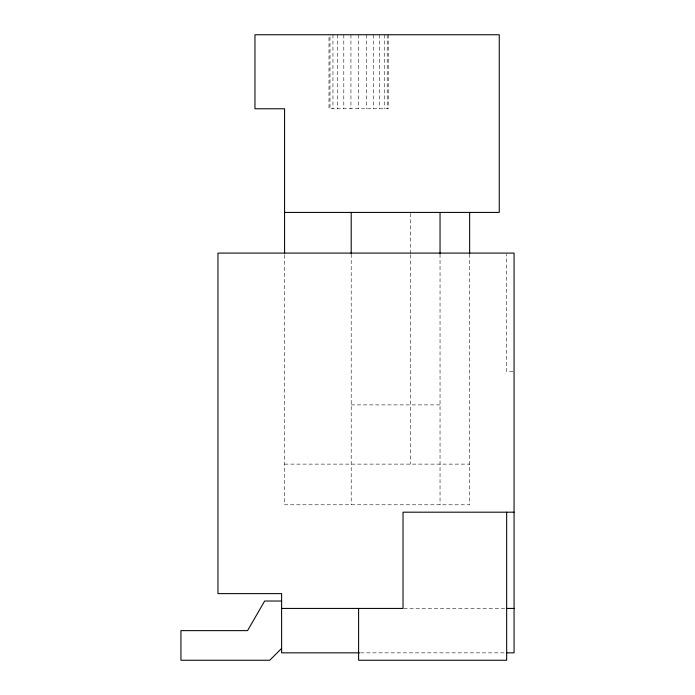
<?xml version="1.0" encoding="UTF-8"?>
<svg xmlns="http://www.w3.org/2000/svg" width="695" height="695" viewBox="0 0 695 695"><rect width="100%" height="100%" fill="white"/><g stroke="black" fill="none" stroke-linecap="round" stroke-linejoin="round"><path stroke-width="0.52" stroke-dasharray="3.48 2.61" d="M513.006 371.538L506.664 371.538L506.664 254.17M351.201 404.898L440.039 404.898M284.576 464.121L469.646 464.121M403.786 608.429L505.586 608.429M360.54 652.848L505.413 652.848M469.646 254.17L469.646 504.787L284.576 504.787L284.576 254.17M440.039 254.17L440.039 504.787M410.424 213.504L410.424 253.649M410.424 254.735L410.424 464.121M388.218 34.75L388.218 108.776L328.996 108.776L328.996 34.75M387.211 34.75L387.211 108.776M384.248 34.75L384.248 108.776M379.54 34.75L379.54 108.776M373.406 34.75L373.406 108.776M366.265 34.75L366.265 108.776M358.603 34.75L358.603 108.776M351.201 254.17L351.201 504.787M350.94 34.75L350.94 108.776M343.799 34.75L343.799 108.776M337.666 34.75L337.666 108.776M332.957 34.75L332.957 108.776M330.003 36.896L330.003 108.776"/><path stroke-width="1.04" d="M281.614 648.409L269.773 660.25L180.935 660.25L180.935 630.634L247.559 630.634L264.656 601.027L281.614 601.027M284.576 212.418L499.262 212.418L499.262 34.75L254.961 34.75L254.961 108.776L284.576 108.776L284.576 253.649M514.065 512.189L403.022 512.189L403.022 608.429L281.614 608.429M506.499 608.429L514.065 608.429M359.454 652.848L281.614 652.848L281.614 593.626L217.952 593.626L217.952 253.093L514.065 253.093L514.065 652.848L506.499 652.848M506.664 512.189L506.664 660.25L358.603 660.25L358.603 608.429M469.646 212.418L469.646 253.649M440.039 212.418L440.039 253.51M351.201 212.418L351.201 253.51"/></g></svg>
